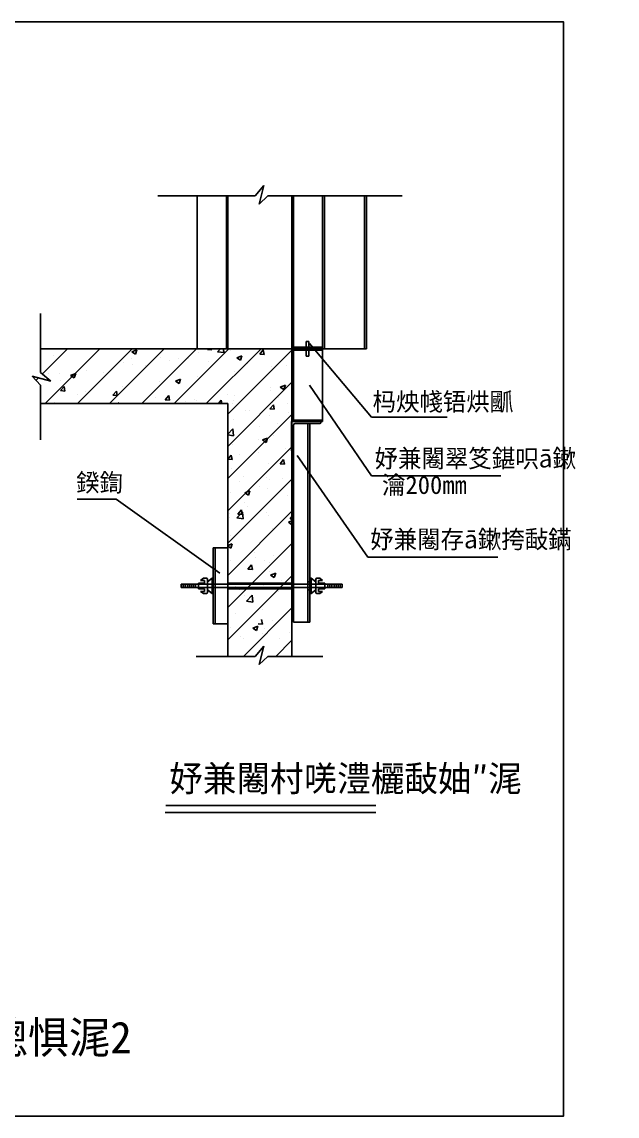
# Model space of a CAD drawing. Header units: metres. Extents: x 0 to 200, y 0 to 136.
# Drawn here: x 125.5 to 199.7, y 0 to 136.5 of the extents above; entities that cross this region are included whole.
import ezdxf

# ---------------------------------------------------------------- set-up
doc = ezdxf.new("R2010")
doc.units = ezdxf.units.M
for name, color, linetype in [(' ', 7, 'Continuous'), ('1', 7, 'Continuous'), ('2', 7, 'Continuous')]:
    doc.layers.add(name, color=color, linetype=linetype)

msp = doc.modelspace()

# ---------------------------------------------------------------- linework, layer by layer
at = {"layer": ' '}
msp.add_line((143.45, 38.74), (169.66, 38.74), dxfattribs=at)
for p, q in [((155.69, 116.07), (154.6, 114.78)), ((155.07, 113.77), (155.69, 116.07)), ((142.47, 114.78), (154.6, 114.78)), ((147.36, 114.78), (147.36, 95.73)), ((151, 114.78), (151, 95.73)), ((151.18, 114.78), (151.18, 95.73)), ((156.19, 114.78), (155.07, 113.77)), ((156.19, 114.78), (172.92, 114.78)), ((159.18, 114.87), (159.18, 95.73)), ((159.36, 114.87), (159.36, 86.63)), ((163, 114.78), (163, 86.63)), ((163.23, 114.78), (163.23, 95.73)), ((168.24, 114.78), (168.24, 95.73)), ((168.46, 114.78), (168.46, 95.73)), ((127.8, 100.12), (127.8, 95.73)), ((127.8, 95.73), (159.03, 95.73)), ((127.8, 95.72), (127.8, 92.77)), ((128.04, 92.57), (131.2, 95.73)), ((128.4, 88.91), (135.22, 95.73)), ((132.42, 88.91), (139.24, 95.73)), ((136.44, 88.91), (143.26, 95.73)), ((139.22, 95.34), (139.85, 95.58)), ((139.67, 95.03), (139.85, 95.58)), ((140.46, 88.91), (147.29, 95.73)), ((144.48, 88.91), (151.31, 95.73)), ((148.5, 88.91), (155.33, 95.73)), ((148.64, 95.63), (148.73, 95.73)), ((148.64, 95.63), (149.19, 95.58)), ((149.19, 95.58), (149.16, 95.73)), ((149.89, 95.36), (150.25, 95.73)), ((150.7, 95.24), (150.64, 95.73)), ((151.18, 87.56), (159.18, 95.56)), ((153.08, 95.63), (153.08, 95.63)), ((155.17, 95.06), (155.61, 95.58)), ((155.71, 95.01), (155.61, 95.58)), ((159.03, 95.73), (168.46, 95.73)), ((159.18, 95.7), (159.18, 57.34)), ((159.36, 95.91), (163, 95.91)), ((159.36, 95.55), (163, 95.55)), ((161.3, 96.61), (160.96, 96.61)), ((160.96, 96.61), (160.96, 94.78)), ((161.3, 94.78), (161.3, 96.61)), ((129.4, 94.91), (129.4, 94.91)), ((134.26, 94.7), (134.26, 94.7)), ((139.12, 94.5), (139.12, 94.5)), ((139.22, 95.34), (139.67, 95.03)), ((142.78, 94.61), (142.78, 94.61)), ((143.97, 94.29), (143.97, 94.29)), ((145.05, 94.57), (145.05, 94.57)), ((146.23, 94.56), (146.23, 94.56)), ((147.51, 95.29), (147.51, 95.29)), ((149.89, 95.36), (150.7, 95.24)), ((150.8, 95.33), (150.8, 95.33)), ((151.54, 95.47), (151.54, 95.47)), ((152.29, 94.61), (152.93, 94.86)), ((152.29, 94.61), (152.75, 94.31)), ((152.75, 94.31), (152.93, 94.86)), ((155.17, 95.06), (155.71, 95.01)), ((160.96, 94.78), (161.3, 94.78)), ((133.58, 93.06), (133.58, 93.06)), ((138.18, 94.03), (138.18, 94.03)), ((139.33, 93.82), (139.33, 93.82)), ((140.92, 93.65), (140.92, 93.65)), ((141.61, 94.12), (141.61, 94.12)), ((148.83, 94.09), (148.83, 94.09)), ((152.07, 92.9), (152.07, 92.9)), ((153.69, 93.88), (153.69, 93.88)), ((156.66, 93.49), (156.66, 93.49)), ((158.55, 93.68), (158.55, 93.68)), ((126.79, 92.31), (129.09, 91.69)), ((127.8, 91.18), (126.79, 92.31)), ((127.26, 91.79), (127.57, 92.1)), ((129.09, 91.69), (127.8, 92.77)), ((128.78, 92.7), (128.78, 92.7)), ((130.13, 92.61), (130.13, 92.61)), ((130.31, 91.82), (130.31, 91.82)), ((131.57, 92.4), (132.21, 92.65)), ((131.57, 92.4), (132.02, 92.1)), ((132.02, 92.1), (132.21, 92.65)), ((135.62, 92.73), (135.62, 92.73)), ((142.67, 91.58), (142.67, 91.58)), ((144.65, 91.68), (145.29, 91.92)), ((144.65, 91.68), (145.1, 91.37)), ((145.1, 91.37), (145.29, 91.92)), ((147.39, 92.26), (147.39, 92.26)), ((151.18, 83.54), (159.18, 91.54)), ((127.8, 91.18), (127.8, 89.48)), ((130.32, 90.5), (130.76, 91.02)), ((130.32, 90.5), (130.87, 90.45)), ((130.87, 90.45), (130.76, 91.02)), ((133.4, 90.36), (133.4, 90.36)), ((136.85, 89.93), (137.29, 90.45)), ((137.39, 89.88), (137.29, 90.45)), ((138.07, 91), (138.07, 91)), ((156.47, 90.95), (156.47, 90.95)), ((156.55, 90.46), (156.55, 90.46)), ((157.73, 90.95), (158.36, 91.19)), ((157.73, 90.95), (158.18, 90.64)), ((158.18, 90.64), (158.36, 91.19)), ((127.8, 89.48), (127.8, 84.36)), ((127.8, 88.91), (151.18, 88.91)), ((129.55, 89.04), (129.55, 89.04)), ((132.49, 90.05), (132.49, 90.05)), ((136.85, 89.93), (137.39, 89.88)), ((137.34, 89.85), (137.34, 89.85)), ((137.43, 88.91), (137.64, 88.99)), ((137.61, 88.91), (137.64, 88.99)), ((145.34, 88.91), (141.14, 88.91)), ((142.2, 89.64), (142.2, 89.64)), ((143.38, 89.35), (143.82, 89.88)), ((143.38, 89.35), (143.92, 89.31)), ((143.92, 89.31), (143.82, 89.88)), ((145.86, 89.13), (145.86, 89.13)), ((147.06, 89.44), (147.06, 89.44)), ((147.28, 89.23), (147.28, 89.23)), ((150.01, 88.91), (150.34, 89.31)), ((150.42, 88.91), (150.34, 89.31)), ((151.16, 90.04), (151.16, 90.04)), ((151.18, 88.91), (151.18, 57.34)), ((151.74, 88.91), (151.74, 88.91)), ((151.92, 89.23), (151.92, 89.23)), ((151.96, 89.87), (151.96, 89.87)), ((156.43, 88.21), (156.87, 88.74)), ((156.77, 89.03), (156.77, 89.03)), ((156.97, 88.17), (156.87, 88.74)), ((157.48, 89.66), (157.48, 89.66)), ((158.65, 88.95), (158.65, 88.95)), ((151.18, 79.52), (159.18, 87.52)), ((153.34, 88.04), (153.34, 88.04)), ((153.84, 88.01), (153.84, 88.01)), ((156.43, 88.21), (156.97, 88.17)), ((156.44, 87.43), (156.44, 87.43)), ((158.69, 87.81), (158.69, 87.81)), ((151.85, 86.84), (151.85, 86.84)), ((155.09, 86.07), (155.09, 86.07)), ((157.37, 86.37), (157.37, 86.37)), ((159.14, 86.63), (163, 86.63)), ((159.14, 86.63), (159.14, 82.99)), ((159.36, 86.8), (163, 86.8)), ((159.36, 86.24), (159.36, 61.6)), ((159.37, 86.18), (159.37, 83.13)), ((159.6, 86.4), (162.65, 86.4)), ((161.18, 86.4), (161.18, 61.6)), ((161.41, 86.4), (161.41, 61.6)), ((162.78, 86.63), (162.78, 86.54)), ((151.18, 85.08), (151.81, 85.73)), ((151.18, 84.98), (151.91, 84.87)), ((151.91, 84.87), (151.81, 85.73)), ((156.82, 84.86), (156.82, 84.86)), ((151.18, 75.49), (159.18, 83.5)), ((151.51, 83.94), (151.51, 83.94)), ((151.74, 83.82), (151.74, 83.82)), ((154.96, 84.4), (154.96, 84.4)), ((155.51, 84.35), (156.15, 84.59)), ((155.51, 84.35), (155.97, 84.04)), ((155.97, 84.04), (156.15, 84.59)), ((156.33, 84.4), (156.33, 84.4)), ((151.18, 81.96), (151.61, 82.46)), ((151.18, 81.94), (151.71, 81.89)), ((151.71, 81.89), (151.61, 82.46)), ((152.69, 82.48), (152.69, 82.48)), ((154.97, 82.78), (154.97, 82.78)), ((158.42, 83.24), (158.42, 83.24)), ((159.14, 82.99), (159.23, 82.99)), ((151.62, 80.79), (151.62, 80.79)), ((156.22, 81.37), (156.22, 81.37)), ((157.69, 81.37), (158.13, 81.89)), ((157.69, 81.37), (158.24, 81.32)), ((158.24, 81.32), (158.13, 81.89)), ((151.18, 71.47), (159.18, 79.47)), ((152.58, 79.19), (152.58, 79.19)), ((153.19, 79.75), (153.19, 79.75)), ((156.03, 79.65), (156.03, 79.65)), ((156.44, 79.43), (156.44, 79.43)), ((158.05, 79.55), (158.05, 79.55)), ((153.3, 77.75), (153.94, 77.99)), ((153.75, 77.44), (153.94, 77.99)), ((155.11, 78.53), (155.11, 78.53)), ((156.11, 78.34), (156.11, 78.34)), ((151.51, 77.76), (151.51, 77.76)), ((153.3, 77.75), (153.75, 77.44)), ((153.32, 76.52), (153.32, 76.52)), ((158.62, 77.43), (158.62, 77.43)), ((151.18, 67.45), (159.18, 75.45)), ((151.38, 75.13), (151.38, 75.13)), ((152.3, 74.62), (153.01, 75.36)), ((152.43, 75.09), (152.87, 75.62)), ((152.43, 75.09), (152.97, 75.05)), ((152.97, 75.05), (152.87, 75.62)), ((153.11, 74.49), (153.01, 75.36)), ((153.63, 76.06), (153.63, 76.06)), ((156, 75.31), (156, 75.31)), ((151.4, 74.73), (151.4, 74.73)), ((152.3, 74.62), (153.11, 74.49)), ((156.24, 74.92), (156.24, 74.92)), ((158.73, 74.09), (159.18, 74.26)), ((158.73, 74.09), (159.18, 73.78)), ((158.96, 74.52), (159.18, 74.79)), ((158.96, 74.52), (159.18, 74.5)), ((151.24, 72.47), (151.24, 72.47)), ((151.49, 72.42), (151.49, 72.42)), ((156.79, 73.33), (156.79, 73.33)), ((156.98, 73.23), (156.98, 73.23)), ((151.18, 63.43), (159.18, 71.43)), ((151.18, 71.19), (151.72, 71.4)), ((151.18, 71.09), (151.54, 70.85)), ((151.29, 71.7), (151.29, 71.7)), ((151.54, 70.85), (151.72, 71.4)), ((155.89, 72.28), (155.89, 72.28)), ((149.36, 70.9), (149.36, 61.39)), ((149.36, 70.9), (151.18, 70.9)), ((149.59, 70.9), (149.59, 61.39)), ((154.47, 70.27), (154.47, 70.27)), ((154.59, 69.64), (154.59, 69.64)), ((156.87, 69.94), (156.87, 69.94)), ((151.18, 68.67), (151.18, 68.67)), ((151.53, 69.25), (151.53, 69.25)), ((153.69, 68.25), (154.13, 68.77)), ((153.69, 68.25), (154.24, 68.2)), ((154.24, 68.2), (154.13, 68.77)), ((155.78, 69.25), (155.78, 69.25)), ((156.39, 69.05), (156.39, 69.05)), ((148.14, 67.09), (147.79, 66.83)), ((148.51, 67.09), (148.14, 67.09)), ((149.23, 67.09), (148.64, 66.64)), ((148.64, 66.96), (148.64, 65.33)), ((149.37, 67.09), (149.23, 67.09)), ((149.23, 67.09), (149.23, 65.2)), ((151.18, 59.41), (159.18, 67.41)), ((156.42, 67.9), (156.42, 67.9)), ((156.52, 67.49), (157.15, 67.73)), ((156.52, 67.49), (156.97, 67.18)), ((156.97, 67.18), (157.15, 67.73)), ((161.42, 67.09), (161.56, 67.09)), ((161.56, 67.09), (162.15, 66.64)), ((161.56, 67.09), (161.56, 65.2)), ((162.15, 66.96), (162.15, 65.33)), ((162.28, 67.09), (162.65, 67.09)), ((162.65, 67.09), (163, 66.83)), ((145.36, 66.35), (165.45, 66.35)), ((145.36, 65.94), (145.36, 66.35)), ((145.36, 65.94), (165.45, 65.94)), ((145.62, 65.94), (145.62, 66.35)), ((145.88, 65.94), (145.88, 66.35)), ((146.14, 65.94), (146.14, 66.35)), ((146.4, 65.94), (146.4, 66.35)), ((146.66, 65.94), (146.66, 66.35)), ((146.92, 65.94), (146.92, 66.35)), ((147.16, 65.94), (147.16, 66.35)), ((148.29, 66.5), (147.52, 66.5)), ((147.52, 66.5), (147.52, 65.79)), ((148.29, 65.79), (147.52, 65.79)), ((147.79, 66.83), (148.29, 66.83)), ((148.29, 66.83), (148.29, 66.5)), ((148.29, 65.46), (148.29, 65.79)), ((149.23, 65.2), (148.64, 65.65)), ((151.18, 66.5), (159.18, 66.5)), ((151.18, 65.78), (159.18, 65.78)), ((152.2, 66.05), (152.2, 66.05)), ((152.66, 65.65), (152.66, 65.65)), ((154.47, 66.35), (154.47, 66.35)), ((155.67, 66.22), (155.67, 66.22)), ((157.92, 66.8), (157.92, 66.8)), ((158.6, 65.9), (158.6, 65.9)), ((161.18, 66.65), (161.41, 66.65)), ((161.18, 65.65), (161.41, 65.65)), ((161.56, 65.2), (162.15, 65.65)), ((162.5, 66.83), (162.5, 66.5)), ((163, 66.83), (162.5, 66.83)), ((162.5, 66.5), (163.27, 66.5)), ((162.5, 65.79), (163.27, 65.79)), ((162.5, 65.46), (162.5, 65.79)), ((163.27, 66.5), (163.27, 65.79)), ((163.65, 65.94), (163.65, 66.35)), ((163.91, 65.94), (163.91, 66.35)), ((164.17, 65.94), (164.17, 66.35)), ((164.43, 65.94), (164.43, 66.35)), ((164.69, 65.94), (164.69, 66.35)), ((164.93, 65.94), (164.93, 66.35)), ((165.19, 65.94), (165.19, 66.35)), ((165.45, 65.94), (165.45, 66.35)), ((147.79, 65.46), (148.29, 65.46)), ((148.14, 65.2), (147.79, 65.46)), ((148.51, 65.2), (148.14, 65.2)), ((149.23, 65.2), (149.37, 65.2)), ((153.29, 64.99), (153.29, 64.99)), ((153.51, 64.25), (154.22, 64.99)), ((153.51, 64.25), (154.32, 64.12)), ((154.32, 64.12), (154.22, 64.99)), ((157.51, 65.44), (157.51, 65.44)), ((161.56, 65.2), (161.42, 65.2)), ((162.28, 65.2), (162.65, 65.2)), ((163, 65.46), (162.5, 65.46)), ((162.65, 65.2), (163, 65.46)), ((153.13, 57.34), (159.18, 63.39)), ((155.53, 63.21), (155.53, 63.21)), ((155.56, 63.19), (155.56, 63.19)), ((152.08, 62.76), (152.08, 62.76)), ((155.5, 61.36), (155.39, 61.93)), ((156.77, 61.81), (156.77, 61.81)), ((159.36, 61.6), (161.41, 61.6)), ((149.36, 61.39), (151.18, 61.39)), ((151.46, 60.9), (151.46, 60.9)), ((154.3, 60.89), (154.94, 61.13)), ((154.3, 60.89), (154.75, 60.58)), ((154.75, 60.58), (154.94, 61.13)), ((154.95, 61.4), (155.5, 61.36)), ((155.45, 60.16), (155.45, 60.16)), ((155.74, 60.79), (155.74, 60.79)), ((158.88, 60.38), (158.88, 60.38)), ((152.8, 59.77), (152.8, 59.77)), ((153.13, 59.62), (153.13, 59.62)), ((157.15, 57.34), (159.18, 59.37)), ((157.66, 59.57), (157.66, 59.57)), ((147.25, 57.34), (151.65, 57.34)), ((151.65, 57.34), (154.6, 57.34)), ((155.69, 58.62), (154.6, 57.34)), ((155.07, 56.33), (155.69, 58.62)), ((156.19, 57.34), (155.07, 56.33)), ((156.19, 57.34), (158.73, 57.34)), ((158.73, 57.34), (163.01, 57.34)), ((155.34, 57.13), (155.34, 57.13))]:
    msp.add_line(p, q)
msp.add_lwpolyline([(0, 0), (193.05, 0), (193.05, 136.5), (0, 136.5), (0, 0)])
for centre, radius, start, end in [((159.6, 86.18), 0.23, 90, 180), ((162.65, 86.54), 0.14, -90, 0), ((159.23, 83.13), 0.14, -90, 0), ((148.51, 66.96), 0.13, 0, 90), ((162.28, 66.96), 0.13, 90, 180), ((148.51, 65.33), 0.13, -90, 0), ((162.28, 65.33), 0.13, 180, 270)]:
    msp.add_arc(centre, radius, start, end)
at = {"layer": '1'}
for p, q in [((161.36, 96.39), (169.09, 87.19)), ((161.36, 91.18), (169.09, 79.88)), ((169.09, 87.19), (178.55, 87.19)), ((159.83, 82.42), (168.65, 69.71)), ((169.09, 79.88), (185.24, 79.88)), ((137.25, 76.95), (132.4, 76.95)), ((150.18, 67.75), (137.25, 76.95)), ((168.65, 69.71), (184.86, 69.71))]:
    msp.add_line(p, q, dxfattribs=at)
at = {"layer": '2'}
for p, q in [((145.29, 38.74), (166.41, 38.74)), ((143.38, 37.89), (169.66, 37.89))]:
    msp.add_line(p, q, dxfattribs=at)

# ---------------------------------------------------------------- texts
for s, height, p in [('杩炴帴铻烘爴', 2.25, (169.23, 88)), ('妤兼闂翠笅鍖呮ā鏉', 2.25, (169.48, 80.92)), ('鍨鍧', 2.25, (132.27, 77.91)), ('瀹200mm', 2.25, (170.41, 77.61)), ('妤兼闂存ā鏉挎敮鏋', 2.25, (168.94, 70.83)), ('妤兼闂村唴澧欐敮妯″浘', 3.22, (143.89, 40.5)), ('妯℃澘鏀璁惧浘2', 3.96, (100.23, 7.83))]:
    msp.add_text(s, height=height).set_placement(p)

doc.saveas('drawing.dxf')
